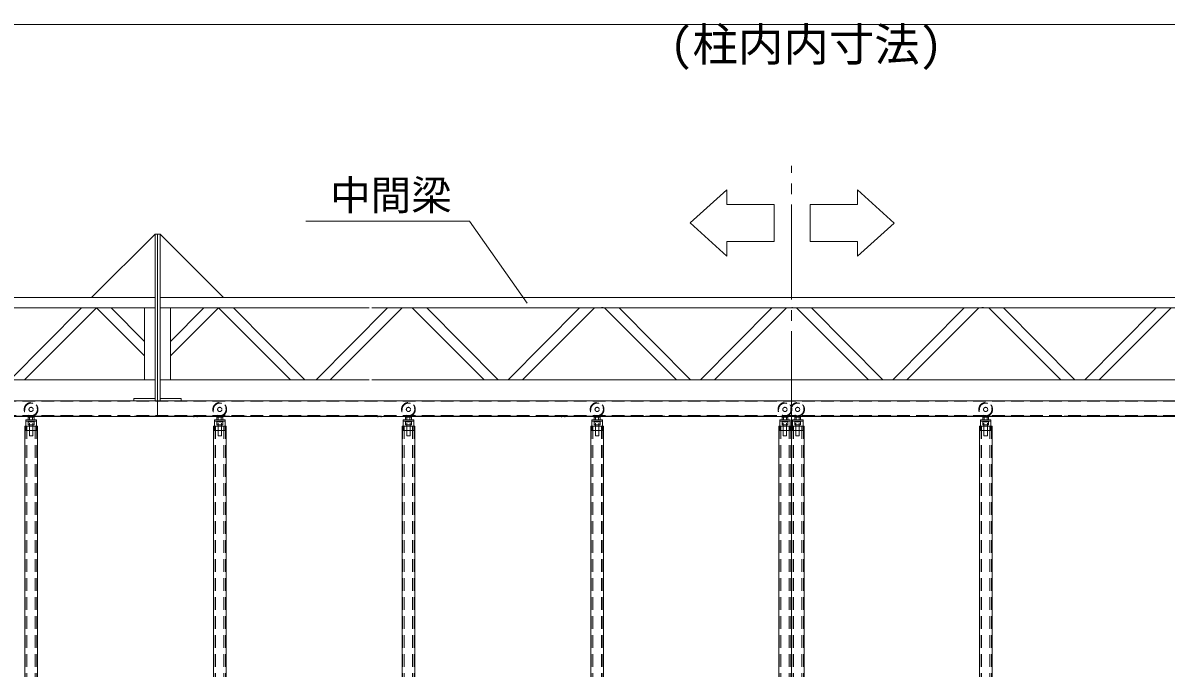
# Model space of a CAD drawing. Units: millimetres, scale not verified. Extents: x -12406 to 12406, y -8553 to 8553.
# Drawn here: x -7832 to -2421, y -1430 to 1627 of the extents above; entities that cross this region are included whole.
import ezdxf
from ezdxf.enums import TextEntityAlignment as Align

# ---------------------------------------------------------------- set-up
doc = ezdxf.new("R2010")
doc.units = ezdxf.units.MM
doc.header["$LTSCALE"] = 50
for name, pattern in [('CHAIN2', [12, 9, -1, 1, -1]), ('DASHED1', [1.8, 1.2, -0.6]), ('DOUBLE_CHAIN2', [12.8, 9, -1, 0.6, -0.6, 0.6, -1])]:
    doc.linetypes.add(name, pattern=pattern)
doc.layers.add('0-0_0', color=7, linetype='Continuous', lineweight=9)
doc.layers.add('0-5_CYG-144', color=7, linetype='Continuous', lineweight=9)
doc.styles.add('ＭＳ ゴシック', font='')
doc.styles.get('ＭＳ ゴシック').set_extended_font_data('MS Gothic')

msp = doc.modelspace()

# ---------------------------------------------------------------- linework, layer by layer
at = {"layer": '0-0_0'}
for p, q in [((-11385.02, 1618.11), (2994.99, 1618.11)), ((-6492.86, 687.27), (-5719.06, 687.27)), ((-5446.03, 298.58), (-5719.06, 687.27))]:
    msp.add_line(p, q, dxfattribs=at)
at = {"layer": '0-0_0', "linetype": 'CHAIN2'}
msp.add_line((-4195.06, -284.34), (-4195.06, 948.75), dxfattribs=at)
at = {"layer": '0-0_0'}
for points in [[(-4674.52, 678.71), (-4501.23, 835.63), (-4501.23, 766.15), (-4277.26, 766.15), (-4277.26, 590.93), (-4501.23, 590.93), (-4501.23, 521.46)], [(-3709.07, 678.38), (-3882.37, 521.46), (-3882.37, 590.93), (-4106.34, 590.93), (-4106.34, 766.15), (-3882.37, 766.15), (-3882.37, 835.63)]]:
    msp.add_lwpolyline(points, close=True, dxfattribs=at)
at = {"layer": '0-5_CYG-144'}
for p, q in [((-7207.01, 626), (-7507.01, 326)), ((-7207.01, 326), (-7207.01, 626)), ((-7207.01, 626), (-7183.02, 626)), ((-7195.01, 626), (-7195.01, -164)), ((-7183.02, 326), (-7183.02, 626)), ((-7183.02, 626), (-6883.02, 326)), ((-7207.02, 326), (-10765.94, 326)), ((-7207.02, 326), (-7207.02, -164)), ((-7183.02, 326), (-7183.02, -164)), ((-1207.02, 326), (-7183.02, 326)), ((-7207.02, 276), (-10745.55, 276)), ((-7554.14, 276), (-7891.78, -64)), ((-7484.1, 276), (-7825.05, -64)), ((-7484.1, 276), (-7257.02, 49.53)), ((-7414.07, 276), (-7257.02, 117.84)), ((-7257.02, -63.44), (-7257.02, 276)), ((-6193.55, 276), (-7183.02, 276)), ((-7133.02, -63.44), (-7133.02, 276)), ((-6975.96, 276), (-7133.02, 117.84)), ((-6905.93, 276), (-7133.02, 49.53)), ((-6905.93, 276), (-6564.98, -64)), ((-6835.89, 276), (-6498.25, -64)), ((-6107.06, 276), (-6444.7, -64)), ((-6037.02, 276), (-6377.96, -64)), ((-6181.55, 276), (-1207.02, 276)), ((-5989.82, 276), (-5648.89, -64)), ((-5919.8, 276), (-5582.15, -64)), ((-5197.31, 276), (-5534.95, -64)), ((-5127.28, 276), (-5468.22, -64)), ((-5090.55, 278.87), (-5093.11, 278.87)), ((-5092.45, 278.56), (-5086.45, 278.56)), ((-5080.08, 276), (-4739.14, -64)), ((-5010.05, 276), (-4672.4, -64)), ((-4287.56, 276), (-4625.2, -64)), ((-4217.53, 276), (-4558.47, -64)), ((-4190.55, 278.87), (-4193.11, 278.87)), ((-4170.33, 276), (-3829.39, -64)), ((-4100.3, 276), (-3762.66, -64)), ((-3377.81, 276), (-3715.45, -64)), ((-3307.78, 276), (-3648.72, -64)), ((-3290.55, 278.87), (-3293.12, 278.87)), ((-3292.45, 278.56), (-3286.45, 278.56)), ((-3260.58, 276), (-2919.64, -64)), ((-3190.54, 276), (-2852.91, -64)), ((-2468.07, 276), (-2805.7, -64)), ((-2398.03, 276), (-2738.97, -64)), ((-11095.05, -64), (-7207.02, -64)), ((-6193.55, -64), (-7183.02, -64)), ((-1207.02, -64), (-6181.55, -64)), ((-7307.45, -152), (-7207.02, -152)), ((-7307.45, -152), (-7307.45, -164)), ((-7082.59, -152), (-7183.02, -152)), ((-7082.59, -152), (-7082.59, -164)), ((-11095.05, -164), (-1195.02, -164)), ((-11174.73, -238.68), (-7195.02, -238.68)), ((-7768.56, -254.34), (-7768.56, -304.34)), ((-7023.05, -240.84), (-7023.05, -236.68)), ((-7007.05, -240.84), (-7007.05, -236.68)), ((-6875.56, -254.34), (-6875.56, -304.34)), ((-6153.05, -240.84), (-6153.05, -236.68)), ((-6137.06, -240.84), (-6137.06, -236.68)), ((-6021.31, -240.84), (-5993.59, -240.84)), ((-6021.31, -253.84), (-6021.31, -240.84)), ((-6015.55, -240.84), (-6015.55, -236.68)), ((-6014.38, -253.84), (-6014.38, -240.84)), ((-6000.52, -253.84), (-6000.52, -240.84)), ((-5999.56, -240.84), (-5999.56, -236.68)), ((-5993.59, -253.84), (-5993.59, -240.84)), ((-5982.56, -254.34), (-5982.56, -304.34)), ((-5283.06, -240.84), (-5283.06, -236.68)), ((-5267.06, -240.84), (-5267.06, -236.68)), ((-5128.31, -240.84), (-5100.59, -240.84)), ((-5128.31, -253.84), (-5128.31, -240.84)), ((-5128.31, -253.84), (-5100.59, -253.84)), ((-5122.56, -240.84), (-5122.56, -236.68)), ((-5121.38, -253.84), (-5121.38, -240.84)), ((-5107.52, -253.84), (-5107.52, -240.84)), ((-5106.56, -240.84), (-5106.56, -236.68)), ((-5100.59, -253.84), (-5100.59, -240.84)), ((-5089.56, -254.34), (-5089.56, -304.34)), ((-4239.31, -240.84), (-4211.59, -240.84)), ((-4239.31, -253.84), (-4239.31, -240.84)), ((-4233.55, -240.84), (-4233.55, -236.68)), ((-4232.38, -253.84), (-4232.38, -240.84)), ((-4218.52, -253.84), (-4218.52, -240.84)), ((-4217.56, -240.84), (-4217.56, -236.68)), ((-4211.59, -253.84), (-4211.59, -240.84)), ((-4179.31, -240.84), (-4151.59, -240.84)), ((-4179.31, -253.84), (-4179.31, -240.84)), ((-4173.56, -240.84), (-4173.56, -236.68)), ((-4172.38, -253.84), (-4172.38, -240.84)), ((-4158.52, -253.84), (-4158.52, -240.84)), ((-4157.56, -240.84), (-4157.56, -236.68)), ((-4151.59, -253.84), (-4151.59, -240.84)), ((-3300.48, -254.34), (-3300.48, -304.34)), ((-3261.72, -240.84), (-3289.44, -240.84)), ((-3289.44, -253.84), (-3289.44, -240.84)), ((-3283.48, -240.84), (-3283.48, -236.68)), ((-3282.51, -253.84), (-3282.51, -240.84)), ((-3268.65, -253.84), (-3268.65, -240.84)), ((-3267.48, -240.84), (-3267.48, -236.68)), ((-3261.72, -253.84), (-3261.72, -240.84)), ((-7823.56, -4504.12), (-7823.56, -284.34)), ((-7823.56, -284.34), (-7818.56, -284.34)), ((-7768.56, -284.34), (-7763.55, -284.34)), ((-7763.55, -4504.12), (-7763.55, -284.34)), ((-6930.55, -4504.12), (-6930.55, -284.34)), ((-6930.55, -284.34), (-6925.56, -284.34)), ((-6875.56, -284.34), (-6870.56, -284.34)), ((-6870.56, -4504.12), (-6870.56, -284.34)), ((-6037.55, -4504.12), (-6037.55, -284.34)), ((-6037.55, -284.34), (-6032.56, -284.34)), ((-5982.56, -284.34), (-5977.56, -284.34)), ((-5977.56, -4504.12), (-5977.56, -284.34)), ((-5144.55, -4504.12), (-5144.55, -284.34)), ((-5144.55, -284.34), (-5139.56, -284.34)), ((-5089.56, -284.34), (-5084.56, -284.34)), ((-5084.56, -4504.12), (-5084.56, -284.34)), ((-4195.06, -284.34), (-4190.06, -284.34)), ((-4195.06, -1704.26), (-4195.06, -284.34)), ((-4140.06, -284.34), (-4135.06, -284.34)), ((-4135.06, -4504.12), (-4135.06, -284.34)), ((-3305.47, -4504.12), (-3305.47, -284.34)), ((-3300.48, -284.34), (-3305.47, -284.34)), ((-3245.48, -284.34), (-3250.48, -284.34)), ((-3245.48, -4504.12), (-3245.48, -284.34))]:
    msp.add_line(p, q, dxfattribs=at)
at = {"layer": '0-5_CYG-144', "linetype": 'DASHED1'}
for p, q in [((2935.3, -165.6), (-11325.33, -165.6)), ((2935.3, -232.68), (-11325.33, -232.68)), ((2935.3, -236.68), (-11325.33, -236.68)), ((-7818.56, -260.34), (-7768.56, -260.34)), ((-7807.3, -240.84), (-7779.59, -240.84)), ((-7807.3, -253.84), (-7807.3, -240.84)), ((-7807.3, -253.84), (-7779.59, -253.84)), ((-7807.3, -276.84), (-7807.3, -259.91)), ((-7807.3, -263.84), (-7779.59, -263.84)), ((-7801.56, -329.4), (-7801.56, -236.68)), ((-7800.38, -253.84), (-7800.38, -240.84)), ((-7786.52, -253.84), (-7786.52, -240.84)), ((-7785.55, -329.4), (-7785.55, -236.68)), ((-7779.59, -253.84), (-7779.59, -240.84)), ((-7779.59, -276.84), (-7779.59, -259.91)), ((-7768.56, -254.34), (-7768.56, -253.91)), ((-6925.56, -260.34), (-6875.56, -260.34)), ((-6914.31, -240.84), (-6886.59, -240.84)), ((-6914.31, -253.84), (-6914.31, -240.84)), ((-6914.31, -253.84), (-6886.59, -253.84)), ((-6914.31, -276.84), (-6914.31, -259.91)), ((-6914.31, -263.84), (-6886.59, -263.84)), ((-6908.55, -329.4), (-6908.55, -236.68)), ((-6907.38, -253.84), (-6907.38, -240.84)), ((-6893.52, -253.84), (-6893.52, -240.84)), ((-6892.56, -329.4), (-6892.56, -236.68)), ((-6886.59, -253.84), (-6886.59, -240.84)), ((-6886.59, -276.84), (-6886.59, -259.91)), ((-6032.56, -260.34), (-5982.56, -260.34)), ((-6021.31, -253.84), (-5993.59, -253.84)), ((-6021.31, -276.84), (-6021.31, -259.91)), ((-6021.31, -263.84), (-5993.59, -263.84)), ((-6015.55, -329.4), (-6015.55, -240.84)), ((-5999.56, -329.4), (-5999.56, -240.84)), ((-5993.59, -276.84), (-5993.59, -259.91)), ((-5139.56, -260.34), (-5089.56, -260.34)), ((-5128.31, -276.84), (-5128.31, -259.91)), ((-5128.31, -263.84), (-5100.59, -263.84)), ((-5122.56, -329.4), (-5122.56, -240.84)), ((-5106.56, -329.4), (-5106.56, -240.84)), ((-5100.59, -276.84), (-5100.59, -259.91)), ((-4250.05, -260.34), (-4200.05, -260.34)), ((-4239.31, -276.84), (-4239.31, -259.91)), ((-4239.31, -263.84), (-4211.59, -263.84)), ((-4233.55, -329.4), (-4233.55, -240.84)), ((-4217.56, -329.4), (-4217.56, -240.84)), ((-4211.59, -276.84), (-4211.59, -259.91)), ((-4190.06, -260.34), (-4140.06, -260.34)), ((-4179.31, -276.84), (-4179.31, -259.91)), ((-4179.31, -263.84), (-4151.59, -263.84)), ((-4173.56, -329.4), (-4173.56, -240.84)), ((-4157.56, -329.4), (-4157.56, -240.84)), ((-4151.59, -276.84), (-4151.59, -259.91)), ((-3250.48, -260.34), (-3300.48, -260.34)), ((-3261.72, -253.84), (-3289.44, -253.84)), ((-3289.44, -276.84), (-3289.44, -259.91)), ((-3261.72, -263.84), (-3289.44, -263.84)), ((-3283.48, -329.4), (-3283.48, -240.84)), ((-3267.48, -329.4), (-3267.48, -240.84)), ((-3261.72, -276.84), (-3261.72, -259.91)), ((-7821.25, -284.34), (-7821.25, -4504.34)), ((-7818.56, -284.34), (-7768.56, -284.34)), ((-7813.55, -284.34), (-7813.55, -4504.34)), ((-7807.3, -276.84), (-7779.59, -276.84)), ((-7773.56, -284.34), (-7773.56, -4504.34)), ((-7765.86, -284.34), (-7765.86, -4504.34)), ((-6928.26, -284.34), (-6928.26, -4504.34)), ((-6925.56, -284.34), (-6875.56, -284.34)), ((-6920.56, -284.34), (-6920.56, -4504.34)), ((-6914.31, -276.84), (-6886.59, -276.84)), ((-6880.55, -284.34), (-6880.55, -4504.34)), ((-6872.85, -284.34), (-6872.85, -4504.34)), ((-6035.26, -284.34), (-6035.26, -4504.34)), ((-6032.56, -284.34), (-5982.56, -284.34)), ((-6027.56, -284.34), (-6027.56, -4504.34)), ((-6021.31, -276.84), (-5993.59, -276.84)), ((-5987.55, -284.34), (-5987.55, -4504.34)), ((-5979.85, -284.34), (-5979.85, -4504.34)), ((-5142.26, -284.34), (-5142.26, -4504.34)), ((-5139.56, -284.34), (-5089.56, -284.34)), ((-5134.56, -284.34), (-5134.56, -4504.34)), ((-5128.31, -276.84), (-5100.59, -276.84)), ((-5094.55, -284.34), (-5094.55, -4504.34)), ((-5086.85, -284.34), (-5086.85, -4504.34)), ((-4252.76, -284.34), (-4252.76, -4504.34)), ((-4250.05, -284.34), (-4200.05, -284.34)), ((-4245.06, -284.34), (-4245.06, -4504.34)), ((-4239.31, -276.84), (-4211.59, -276.84)), ((-4205.06, -284.34), (-4205.06, -4504.34)), ((-4197.36, -284.34), (-4197.36, -4504.34)), ((-4192.75, -284.34), (-4192.75, -4504.34)), ((-4190.06, -284.34), (-4140.06, -284.34)), ((-4185.06, -284.34), (-4185.06, -4504.34)), ((-4179.31, -276.84), (-4151.59, -276.84)), ((-4145.06, -284.34), (-4145.06, -4504.34)), ((-4137.36, -284.34), (-4137.36, -4504.34)), ((-3303.18, -284.34), (-3303.18, -4504.34)), ((-3250.48, -284.34), (-3300.48, -284.34)), ((-3295.47, -284.34), (-3295.47, -4504.34)), ((-3261.72, -276.84), (-3289.44, -276.84)), ((-3255.48, -284.34), (-3255.48, -4504.34)), ((-3247.78, -284.34), (-3247.78, -4504.34)), ((-7801.56, -329.4), (-7785.55, -329.4)), ((-6908.55, -329.4), (-6892.56, -329.4)), ((-6015.55, -329.4), (-5999.56, -329.4)), ((-5122.56, -329.4), (-5106.56, -329.4)), ((-4233.55, -329.4), (-4217.56, -329.4)), ((-4173.56, -329.4), (-4157.56, -329.4)), ((-3267.48, -329.4), (-3283.48, -329.4))]:
    msp.add_line(p, q, dxfattribs=at)
at = {"layer": '0-5_CYG-144', "linetype": 'DOUBLE_CHAIN2'}
for p, q in [((-11144.73, -236.68), (-1195.02, -236.68)), ((-6875.56, -254.34), (-6875.56, -253.91)), ((-5982.56, -254.34), (-5982.56, -253.91)), ((-5089.56, -254.34), (-5089.56, -253.91)), ((-3300.48, -254.34), (-3300.48, -253.91))]:
    msp.add_line(p, q, dxfattribs=at)
at = {"layer": '0-5_CYG-144'}
for points in [[(-7195.02, -164), (-7195.02, -238.68), (-1195.02, -238.68)], [(-7768.56, -303.91), (-7818.56, -303.91), (-7818.56, -253.91), (-7768.56, -253.91)], [(-6875.56, -303.91), (-6925.56, -303.91), (-6925.56, -253.91), (-6875.56, -253.91)], [(-5982.56, -303.91), (-6032.56, -303.91), (-6032.56, -253.91), (-5982.56, -253.91)], [(-5089.56, -303.91), (-5139.56, -303.91), (-5139.56, -253.91), (-5089.56, -253.91)], [(-3300.48, -303.91), (-3250.48, -303.91), (-3250.48, -253.91), (-3300.48, -253.91)], [(-4255.06, -4504.12), (-4255.06, -284.34), (-4250.05, -284.34)], [(-4200.05, -284.34), (-4195.06, -284.34), (-4195.06, -4504.12)]]:
    msp.add_lwpolyline(points, dxfattribs=at)
for points in [[(-4250.05, -254.34), (-4250.05, -304.34), (-4200.05, -304.34), (-4200.05, -254.34)], [(-4140.06, -304.34), (-4190.06, -304.34), (-4190.06, -254.34), (-4140.06, -254.34)]]:
    msp.add_lwpolyline(points, close=True, dxfattribs=at)
at = {"layer": '0-5_CYG-144', "linetype": 'DASHED1'}
for centre, radius in [((-7793.56, -204.41), 32.5), ((-7793.56, -204.41), 30), ((-7793.56, -204.41), 10), ((-6900.56, -204.41), 32.5), ((-6900.56, -204.41), 30), ((-6900.56, -204.41), 10), ((-6007.56, -204.41), 32.5), ((-6007.56, -204.41), 30), ((-6007.56, -204.41), 10), ((-5114.56, -204.41), 32.5), ((-5114.56, -204.41), 30), ((-5114.56, -204.41), 10), ((-4225.56, -204.41), 32.5), ((-4225.56, -204.41), 30), ((-4225.56, -204.41), 10), ((-4165.55, -204.41), 32.5), ((-4165.55, -204.41), 30), ((-4165.55, -204.41), 10), ((-3275.48, -204.41), 32.5), ((-3275.48, -204.41), 30), ((-3275.48, -204.41), 10)]:
    msp.add_circle(centre, radius, dxfattribs=at)

# ---------------------------------------------------------------- texts
at = {"layer": '0-0_0', "style": 'ＭＳ ゴシック'}
for s, height, p in [('(柱内内寸法)', 157.7, (-4770.26, 1398.16)), ('中間梁', 140.8, (-6378.52, 697.82))]:
    msp.add_text(s, height=height, dxfattribs=at).set_placement(p, align=Align.BOTTOM_LEFT)

doc.saveas('drawing.dxf')
